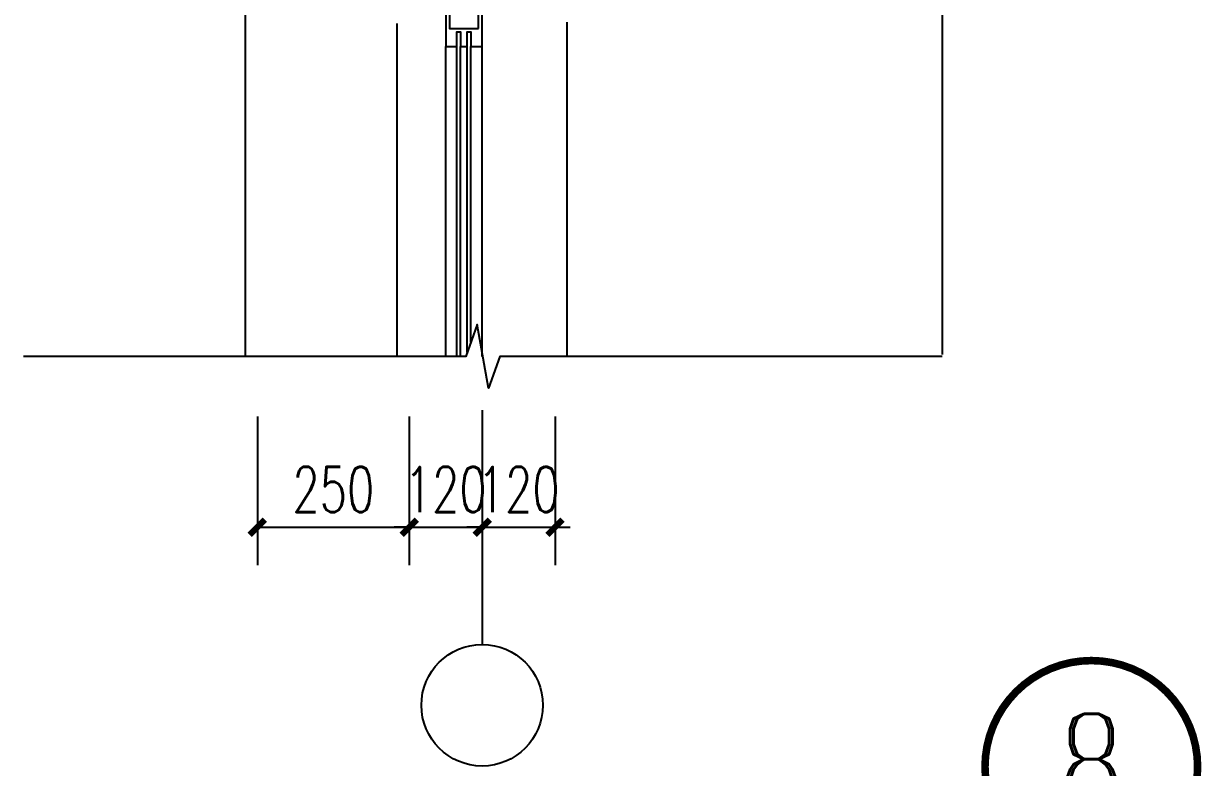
# Model space of a CAD drawing. Extents: x 79570 to 678837, y -1139230 to -612789.
# Drawn here: x 633479 to 637357, y -796226 to -793778 of the extents above; entities that cross this region are included whole.
import ezdxf
from ezdxf.enums import TextEntityAlignment as Align

# ---------------------------------------------------------------- set-up
doc = ezdxf.new("R2010")
doc.units = 0
doc.header["$LTSCALE"] = 1000
doc.header["$MEASUREMENT"] = 0
doc.linetypes.add('DOTE', pattern=[2.42, 2, -0.2, 0.02, -0.2])
for name, color, linetype in [('4', 4, 'Continuous'), ('A-立-线.18........ELEV-L.18', 153, 'Continuous'), ('A-通-轴线.........COMM-GRID', 27, 'DOTE'), ('A-通-门窗剖线.....COMM-GLAZ-SECT', 150, 'Continuous'), ('AXIS', 3, 'Continuous'), ('AXIS_TEXT', 7, 'Continuous'), ('DIM_SYMB', 3, 'Continuous'), ('PUB_DIM', 3, 'Continuous'), ('PUB_TEXT', 7, 'Continuous')]:
    doc.layers.add(name, color=color, linetype=linetype)
doc.styles.add('_TCH_DIM_T3', font='SIMPLEX', dxfattribs={"width": 0.705882, "bigfont": 'GBCBIG'})
doc.styles.add('_TCH_LABEL', font='COMPLEX', dxfattribs={"bigfont": 'GBCBIG'})
doc.styles.add('COMPLEX', font='COMPLEX')
doc.dimstyles.new('_TCH_ARCH&&25', dxfattribs={"dimtxt": 74.375, "dimasz": 25, "dimexe": 62.5, "dimexo": 75, "dimgap": 25, "dimtad": 1, "dimdec": 0, "dimzin": 0, "dimdsep": 46, "dimtxsty": '_TCH_DIM_T3', "dimblk": 'ARCHTICK', "dimcen": 0.09, "dimclrt": 7, "dimazin": 2, "dimtfac": 1, "dimtdec": 0, "dimtix": 1, "dimtmove": 2, "dimatfit": 3, "dimfxl": 1, "dimtolj": 1, "dimtzin": 0, "dimarcsym": 0})

# ---------------------------------------------------------------- blocks, each defined once
blk = doc.blocks.new('A$C7B8302AA')
at = {"layer": 'A-通-门窗剖线.....COMM-GLAZ-SECT'}
for points in [[(-5.8, -58.3), (-5.8, 0), (-64.2, 0), (-64.2, -58.3), (-46.1, -58.3), (-46.1, -35), (-40.3, -35), (-40.3, -58.3), (-29.8, -58.3), (-29.8, -35), (-23.9, -35), (-23.9, -58.3)], [(-11.7, -29.2), (-11.7, -5.8), (-58.3, -5.8), (-58.3, -29.2), (-49, -29.2), (-49, -29.2), (-34.4, -29.2), (-34.4, -29.2), (-33.8, -29.2), (-33.8, -29.2), (-15.2, -29.2), (-15.2, -29.2)]]:
    blk.add_lwpolyline(points, close=True, dxfattribs=at)
blk = doc.blocks.new('_AXISO')
blk.add_circle((0, 0), 0.5)
at = {"layer": 'AXIS_TEXT', "style": 'COMPLEX', "width": 1.041667}
blk.add_attdef('A', text='', height=0.56, dxfattribs=at).set_placement((-0.25, -0.28), (0.25, -0.28), align=Align.FIT)
blk = doc.blocks.new('_ArchTick')
at = {"color": 0, "linetype": 'ByBlock', "const_width": 0.4}
blk.add_lwpolyline([(-0.5, -0.5), (0.5, 0.5)], dxfattribs=at)
blk = doc.blocks.new('*D3620')
at = {"layer": 'Defpoints', "color": 0, "transparency": 16777216}
for p in [(619719.6, -849737.6), (619969.6, -849737.6), (619969.6, -849995)]:
    blk.add_point(p, dxfattribs=at)
at = {"layer": 'PUB_DIM', "color": 0, "lineweight": -2, "transparency": 16777216}
for p, q in [((619719.6, -849812.6), (619719.6, -850057.5)), ((619969.6, -849812.6), (619969.6, -850057.5)), ((619719.6, -849995), (619969.6, -849995))]:
    blk.add_line(p, q, dxfattribs=at)
at = {"layer": 'PUB_DIM', "color": 0, "lineweight": -2, "transparency": 16777216, "xscale": 25, "yscale": 25, "zscale": 25, "rotation": 180}
blk.add_blockref('_ArchTick', (619719.6, -849995), dxfattribs=at)
at = {"layer": 'PUB_DIM', "color": 0, "lineweight": -2, "transparency": 16777216, "xscale": 25, "yscale": 25, "zscale": 25}
blk.add_blockref('_ArchTick', (619969.6, -849995), dxfattribs=at)
at = {"layer": 'PUB_DIM', "color": 7, "transparency": 16777216, "insert": (619844.6, -849932.8), "char_height": 74.38, "attachment_point": 5, "style": '_TCH_DIM_T3'}
blk.add_mtext('\\A1;250', dxfattribs=at)
blk = doc.blocks.new('*D3621')
at = {"layer": 'Defpoints', "color": 0, "transparency": 16777216}
for p in [(619969.6, -849737.6), (620089.6, -849737.6), (620089.6, -849995)]:
    blk.add_point(p, dxfattribs=at)
at = {"layer": 'PUB_DIM', "color": 0, "lineweight": -2, "transparency": 16777216}
for p, q in [((619969.6, -849812.6), (619969.6, -850057.5)), ((620089.6, -849812.6), (620089.6, -850057.5)), ((619969.6, -849995), (619944.6, -849995)), ((619969.6, -849995), (620089.6, -849995)), ((620089.6, -849995), (620114.6, -849995))]:
    blk.add_line(p, q, dxfattribs=at)
at = {"layer": 'PUB_DIM', "color": 0, "lineweight": -2, "transparency": 16777216, "xscale": 25, "yscale": 25, "zscale": 25}
blk.add_blockref('_ArchTick', (619969.6, -849995), dxfattribs=at)
at = {"layer": 'PUB_DIM', "color": 0, "lineweight": -2, "transparency": 16777216, "xscale": 25, "yscale": 25, "zscale": 25, "rotation": 180}
blk.add_blockref('_ArchTick', (620089.6, -849995), dxfattribs=at)
at = {"layer": 'PUB_DIM', "color": 7, "transparency": 16777216, "insert": (620029.6, -849932.8), "char_height": 74.38, "attachment_point": 5, "style": '_TCH_DIM_T3'}
blk.add_mtext('\\A1;120', dxfattribs=at)
blk = doc.blocks.new('*D3622')
at = {"layer": 'Defpoints', "color": 0, "transparency": 16777216}
for p in [(620089.6, -849737.6), (620209.6, -849737.6), (620209.6, -849995)]:
    blk.add_point(p, dxfattribs=at)
at = {"layer": 'PUB_DIM', "color": 0, "lineweight": -2, "transparency": 16777216}
for p, q in [((620089.6, -849812.6), (620089.6, -850057.5)), ((620209.6, -849812.6), (620209.6, -850057.5)), ((620089.6, -849995), (620064.6, -849995)), ((620089.6, -849995), (620209.6, -849995)), ((620209.6, -849995), (620234.6, -849995))]:
    blk.add_line(p, q, dxfattribs=at)
at = {"layer": 'PUB_DIM', "color": 0, "lineweight": -2, "transparency": 16777216, "xscale": 25, "yscale": 25, "zscale": 25}
blk.add_blockref('_ArchTick', (620089.6, -849995), dxfattribs=at)
at = {"layer": 'PUB_DIM', "color": 0, "lineweight": -2, "transparency": 16777216, "xscale": 25, "yscale": 25, "zscale": 25, "rotation": 180}
blk.add_blockref('_ArchTick', (620209.6, -849995), dxfattribs=at)
at = {"layer": 'PUB_DIM', "color": 7, "transparency": 16777216, "insert": (620149.6, -849932.8), "char_height": 74.38, "attachment_point": 5, "style": '_TCH_DIM_T3'}
blk.add_mtext('\\A1;120', dxfattribs=at)
blk = doc.blocks.new('jie8')
at = {"layer": 'A-立-线.18........ELEV-L.18'}
for p, q in [((619699.6, -848866), (619699.6, -849713.8)), ((620229.6, -849713.8), (620229.6, -849164)), ((619949.6, -849713.8), (619949.6, -849166.1))]:
    blk.add_line(p, q, dxfattribs=at)
at = {"layer": 'A-通-轴线.........COMM-GRID', "linetype": 'DOTE', "ltscale": 0.25}
blk.add_line((620089.6, -849713.8), (620089.6, -847225), dxfattribs=at)
at = {"layer": 'A-通-门窗剖线.....COMM-GLAZ-SECT'}
for points in [[(620029.6, -849713.8), (620029.6, -849204)], [(620048.2, -849713.8), (620048.2, -849204)], [(620054.2, -849713.8), (620054.2, -849204)], [(620065, -849707.2), (620065, -849204)], [(620071, -849690.3), (620071, -849204)], [(620089.6, -849708.2), (620089.6, -849204)]]:
    blk.add_lwpolyline(points, dxfattribs=at)
at = {"layer": 'AXIS'}
blk.add_line((620089.6, -849802.1), (620089.6, -850187.9), dxfattribs=at)
blk.add_line((620089.6, -849802.1), (620089.6, -850187.9), dxfattribs=at)
at = {"layer": 'DIM_SYMB'}
for points in [[(620846.9, -847072), (620846.9, -848363.3), (620899.4, -848382.4), (620794.4, -848400.9), (620846.9, -848419.5), (620846.9, -849710.8)], [(620846.9, -849713.8), (620118.9, -849713.8), (620099.8, -849766.3), (620081.3, -849661.3), (620062.7, -849713.8), (619334.7, -849713.8)]]:
    blk.add_lwpolyline(points, dxfattribs=at)
at = {"layer": 'DIM_SYMB', "const_width": 12.5}
blk.add_lwpolyline([(621267.3, -850389.4, 1), (620917.3, -850389.4, 1)], format="xyb", close=True, dxfattribs=at)
at = {"layer": 'A-通-门窗剖线.....COMM-GLAZ-SECT', "xscale": 1.028571428591385, "yscale": 1.028571428591385, "zscale": 1.028571428591385}
blk.add_blockref('A$C7B8302AA', (620095.6, -849144), dxfattribs=at)
at = {"layer": 'AXIS', "xscale": 200, "yscale": 200, "zscale": 200}
blk.add_blockref('_AXISO', (620089.6, -850287.9), dxfattribs=at)
at = {"layer": 'PUB_TEXT', "style": '_TCH_LABEL'}
blk.add_text('8', height=174.7, dxfattribs=at).set_placement((621034.1, -850476.7), (621150.6, -850476.7), align=Align.FIT)
at = {"layer": 'PUB_DIM'}
for p1, p2, picture, middle in [((619719.6, -849737.6), (619969.6, -849737.6), '*D3620', (619844.6, -849932.8)), ((619969.6, -849737.6), (620089.6, -849737.6), '*D3621', (620029.6, -849932.8)), ((620089.6, -849737.6), (620209.6, -849737.6), '*D3622', (620149.6, -849932.8))]:
    dim = blk.add_aligned_dim(p1=p1, p2=p2, distance=-257.4, dimstyle='_TCH_ARCH&&25', dxfattribs=at)
    dim.commit()
    dim.dimension.update_dxf_attribs({"geometry": picture, "text_midpoint": middle})

msp = doc.modelspace()

# ---------------------------------------------------------------- block references
at = {"layer": '4', "xscale": 2, "yscale": 2, "zscale": 2}
msp.add_blockref('jie8', (-605190.2, 904554.4), dxfattribs=at)

doc.saveas('drawing.dxf')
